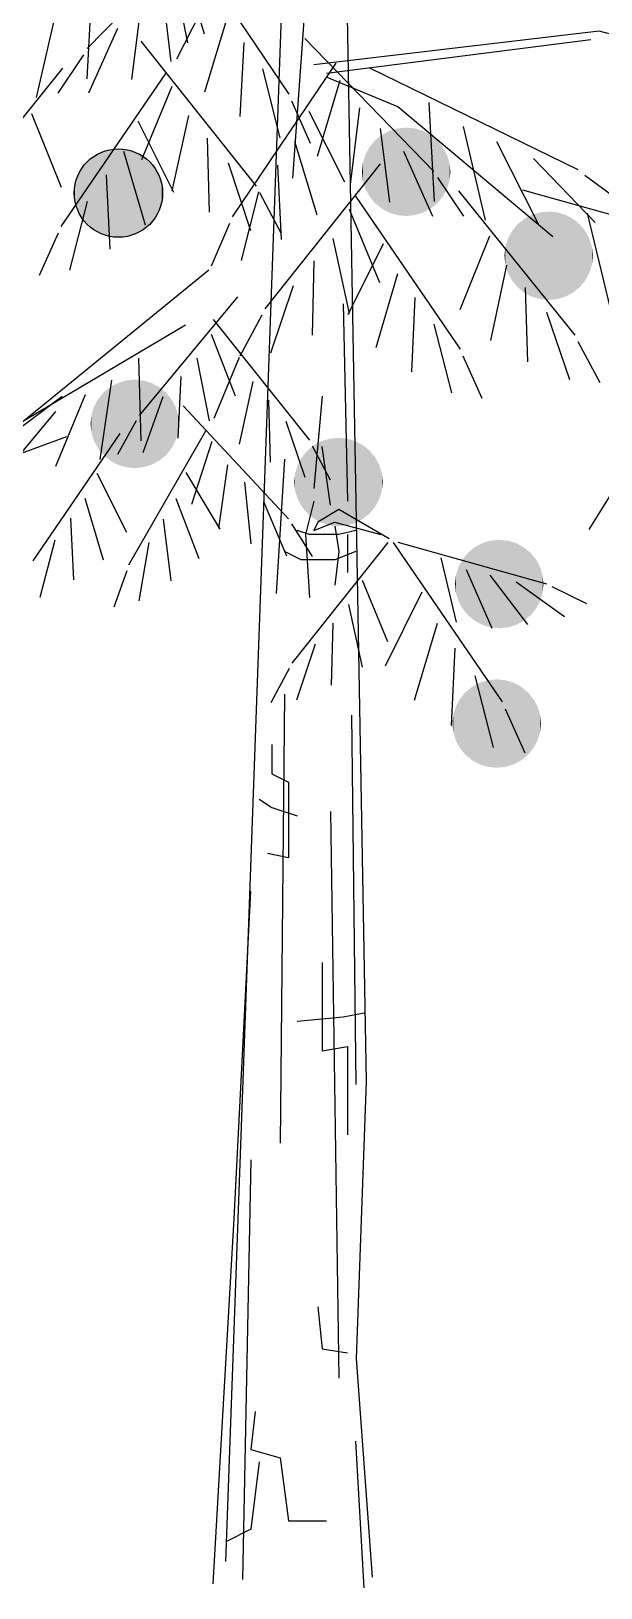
# Model space of a CAD drawing. Extents: x 0 to 1.57, y 0.06 to 3.19.
# Drawn here: x 0.618 to 0.94, y 0.057 to 0.938 of the extents above; entities that cross this region are included whole.
import ezdxf

# ---------------------------------------------------------------- set-up
doc = ezdxf.new("R2010")
doc.units = 0
doc.header["$LTSCALE"] = 1.2
doc.layers.get('0').update_dxf_attribs({"linetype": 'CONTINUOUS'})
doc.layers.add('ARQ-VEG', color=2, linetype='CONTINUOUS')

# ---------------------------------------------------------------- blocks, each defined once
blk = doc.blocks.new('*U2')
at = {"layer": 'ARQ-VEG'}
for points in [[(0.64941, 0.82831), (0.6463, 0.85988), (0.64941, 0.86366)], [(0.6532, 0.8252), (0.64941, 0.86366), (0.6532, 0.86677)], [(0.64941, 0.82831), (0.64941, 0.86366), (0.6532, 0.8252)], [(0.65752, 0.82289), (0.6532, 0.86677), (0.65752, 0.86908)], [(0.6532, 0.8252), (0.6532, 0.86677), (0.65752, 0.82289)], [(0.66221, 0.82147), (0.65752, 0.86908), (0.66221, 0.87051)], [(0.65752, 0.82289), (0.65752, 0.86908), (0.66221, 0.82147)], [(0.66709, 0.82099), (0.66221, 0.87051), (0.66709, 0.87099)], [(0.66221, 0.82147), (0.66221, 0.87051), (0.66709, 0.82099)], [(0.66709, 0.82099), (0.66709, 0.87099), (0.67197, 0.82147)], [(0.67197, 0.82147), (0.66709, 0.87099), (0.67197, 0.87051)], [(0.67197, 0.82147), (0.67197, 0.87051), (0.67666, 0.82289)], [(0.67666, 0.82289), (0.67197, 0.87051), (0.67666, 0.86908)], [(0.67666, 0.82289), (0.67666, 0.86908), (0.68098, 0.8252)], [(0.68098, 0.8252), (0.67666, 0.86908), (0.68098, 0.86677)], [(0.68098, 0.8252), (0.68098, 0.86677), (0.68477, 0.82831)], [(0.68477, 0.82831), (0.68098, 0.86677), (0.68477, 0.86366)], [(0.68477, 0.82831), (0.68477, 0.86366), (0.68788, 0.8321)], [(0.68788, 0.8321), (0.68477, 0.86366), (0.68788, 0.85988)], [(0.64399, 0.83642), (0.64257, 0.85086), (0.64399, 0.85555)], [(0.6463, 0.8321), (0.64399, 0.85555), (0.6463, 0.85988)], [(0.64399, 0.83642), (0.64399, 0.85555), (0.6463, 0.8321)], [(0.6463, 0.8321), (0.6463, 0.85988), (0.64941, 0.82831)], [(0.68788, 0.8321), (0.68788, 0.85988), (0.69019, 0.83642)], [(0.69019, 0.83642), (0.68788, 0.85988), (0.69019, 0.85555)], [(0.69019, 0.83642), (0.69019, 0.85555), (0.69161, 0.84111)], [(0.69161, 0.84111), (0.69019, 0.85555), (0.69161, 0.85086)], [(0.64257, 0.84111), (0.64209, 0.84599), (0.64257, 0.85086)], [(0.64257, 0.84111), (0.64257, 0.85086), (0.64399, 0.83642)], [(0.69161, 0.84111), (0.69161, 0.85086), (0.69209, 0.84599)]]:
    blk.add_solid(points, dxfattribs=at)
blk = doc.blocks.new('*U78')
at = {"layer": 'ARQ-VEG'}
for points in [[(0.82026, 0.83493), (0.81594, 0.87882), (0.82026, 0.88113)], [(0.82495, 0.83351), (0.82026, 0.88113), (0.82495, 0.88255)], [(0.82026, 0.83493), (0.82026, 0.88113), (0.82495, 0.83351)], [(0.82983, 0.83303), (0.82495, 0.88255), (0.82983, 0.88303)], [(0.82495, 0.83351), (0.82495, 0.88255), (0.82983, 0.83303)], [(0.82983, 0.83303), (0.82983, 0.88303), (0.8347, 0.83351)], [(0.8347, 0.83351), (0.82983, 0.88303), (0.8347, 0.88255)], [(0.8347, 0.83351), (0.8347, 0.88255), (0.83939, 0.83493)], [(0.83939, 0.83493), (0.8347, 0.88255), (0.83939, 0.88113)], [(0.83939, 0.83493), (0.83939, 0.88113), (0.84372, 0.83724)], [(0.84372, 0.83724), (0.83939, 0.88113), (0.84372, 0.87882)], [(0.80904, 0.84414), (0.80673, 0.8676), (0.80904, 0.87192)], [(0.81215, 0.84035), (0.80904, 0.87192), (0.81215, 0.87571)], [(0.80904, 0.84414), (0.80904, 0.87192), (0.81215, 0.84035)], [(0.81594, 0.83724), (0.81215, 0.87571), (0.81594, 0.87882)], [(0.81215, 0.84035), (0.81215, 0.87571), (0.81594, 0.83724)], [(0.81594, 0.83724), (0.81594, 0.87882), (0.82026, 0.83493)], [(0.84372, 0.83724), (0.84372, 0.87882), (0.8475, 0.84035)], [(0.8475, 0.84035), (0.84372, 0.87882), (0.8475, 0.87571)], [(0.8475, 0.84035), (0.8475, 0.87571), (0.85061, 0.84414)], [(0.85061, 0.84414), (0.8475, 0.87571), (0.85061, 0.87192)], [(0.85061, 0.84414), (0.85061, 0.87192), (0.85292, 0.84846)], [(0.85292, 0.84846), (0.85061, 0.87192), (0.85292, 0.8676)], [(0.80531, 0.85315), (0.80483, 0.85803), (0.80531, 0.86291)], [(0.80673, 0.84846), (0.80531, 0.86291), (0.80673, 0.8676)], [(0.80531, 0.85315), (0.80531, 0.86291), (0.80673, 0.84846)], [(0.80673, 0.84846), (0.80673, 0.8676), (0.80904, 0.84414)], [(0.85292, 0.84846), (0.85292, 0.8676), (0.85435, 0.85315)], [(0.85435, 0.85315), (0.85292, 0.8676), (0.85435, 0.86291)], [(0.85435, 0.85315), (0.85435, 0.86291), (0.85483, 0.85803)]]:
    blk.add_solid(points, dxfattribs=at)
blk = doc.blocks.new('*U80')
at = {"layer": 'ARQ-VEG'}
for points in [[(0.67145, 0.69099), (0.66676, 0.7386), (0.67145, 0.74002)], [(0.67632, 0.6905), (0.67145, 0.74002), (0.67632, 0.7405)], [(0.67145, 0.69099), (0.67145, 0.74002), (0.67632, 0.6905)], [(0.67632, 0.6905), (0.67632, 0.7405), (0.6812, 0.69099)], [(0.6812, 0.69099), (0.67632, 0.7405), (0.6812, 0.74002)], [(0.6812, 0.69099), (0.6812, 0.74002), (0.68589, 0.69241)], [(0.68589, 0.69241), (0.6812, 0.74002), (0.68589, 0.7386)], [(0.65865, 0.69783), (0.65554, 0.72939), (0.65865, 0.73318)], [(0.66244, 0.69472), (0.65865, 0.73318), (0.66244, 0.73629)], [(0.65865, 0.69783), (0.65865, 0.73318), (0.66244, 0.69472)], [(0.66676, 0.69241), (0.66244, 0.73629), (0.66676, 0.7386)], [(0.66244, 0.69472), (0.66244, 0.73629), (0.66676, 0.69241)], [(0.66676, 0.69241), (0.66676, 0.7386), (0.67145, 0.69099)], [(0.68589, 0.69241), (0.68589, 0.7386), (0.69021, 0.69472)], [(0.69021, 0.69472), (0.68589, 0.7386), (0.69021, 0.73629)], [(0.69021, 0.69472), (0.69021, 0.73629), (0.694, 0.69783)], [(0.694, 0.69783), (0.69021, 0.73629), (0.694, 0.73318)], [(0.694, 0.69783), (0.694, 0.73318), (0.69711, 0.70162)], [(0.69711, 0.70162), (0.694, 0.73318), (0.69711, 0.72939)], [(0.65323, 0.70594), (0.6518, 0.72038), (0.65323, 0.72507)], [(0.65554, 0.70162), (0.65323, 0.72507), (0.65554, 0.72939)], [(0.65323, 0.70594), (0.65323, 0.72507), (0.65554, 0.70162)], [(0.65554, 0.70162), (0.65554, 0.72939), (0.65865, 0.69783)], [(0.69711, 0.70162), (0.69711, 0.72939), (0.69942, 0.70594)], [(0.69942, 0.70594), (0.69711, 0.72939), (0.69942, 0.72507)], [(0.69942, 0.70594), (0.69942, 0.72507), (0.70084, 0.71063)], [(0.70084, 0.71063), (0.69942, 0.72507), (0.70084, 0.72038)], [(0.6518, 0.71063), (0.65132, 0.7155), (0.6518, 0.72038)], [(0.6518, 0.71063), (0.6518, 0.72038), (0.65323, 0.70594)], [(0.70084, 0.71063), (0.70084, 0.72038), (0.70132, 0.7155)]]:
    blk.add_solid(points, dxfattribs=at)
blk = doc.blocks.new('*U89')
at = {"layer": 'ARQ-VEG'}
for points in [[(0.86332, 0.52836), (0.86021, 0.55992), (0.86332, 0.56371)], [(0.86711, 0.52525), (0.86332, 0.56371), (0.86711, 0.56682)], [(0.86332, 0.52836), (0.86332, 0.56371), (0.86711, 0.52525)], [(0.87143, 0.52294), (0.86711, 0.56682), (0.87143, 0.56913)], [(0.86711, 0.52525), (0.86711, 0.56682), (0.87143, 0.52294)], [(0.87612, 0.52151), (0.87143, 0.56913), (0.87612, 0.57055)], [(0.87143, 0.52294), (0.87143, 0.56913), (0.87612, 0.52151)], [(0.881, 0.52103), (0.87612, 0.57055), (0.881, 0.57103)], [(0.87612, 0.52151), (0.87612, 0.57055), (0.881, 0.52103)], [(0.881, 0.52103), (0.881, 0.57103), (0.88588, 0.52151)], [(0.88588, 0.52151), (0.881, 0.57103), (0.88588, 0.57055)], [(0.88588, 0.52151), (0.88588, 0.57055), (0.89057, 0.52294)], [(0.89057, 0.52294), (0.88588, 0.57055), (0.89057, 0.56913)], [(0.89057, 0.52294), (0.89057, 0.56913), (0.89489, 0.52525)], [(0.89489, 0.52525), (0.89057, 0.56913), (0.89489, 0.56682)], [(0.89489, 0.52525), (0.89489, 0.56682), (0.89868, 0.52836)], [(0.89868, 0.52836), (0.89489, 0.56682), (0.89868, 0.56371)], [(0.89868, 0.52836), (0.89868, 0.56371), (0.90179, 0.53214)], [(0.90179, 0.53214), (0.89868, 0.56371), (0.90179, 0.55992)], [(0.8579, 0.53647), (0.85648, 0.55091), (0.8579, 0.5556)], [(0.86021, 0.53214), (0.8579, 0.5556), (0.86021, 0.55992)], [(0.8579, 0.53647), (0.8579, 0.5556), (0.86021, 0.53214)], [(0.86021, 0.53214), (0.86021, 0.55992), (0.86332, 0.52836)], [(0.90179, 0.53214), (0.90179, 0.55992), (0.9041, 0.53647)], [(0.9041, 0.53647), (0.90179, 0.55992), (0.9041, 0.5556)], [(0.9041, 0.53647), (0.9041, 0.5556), (0.90552, 0.54116)], [(0.90552, 0.54116), (0.9041, 0.5556), (0.90552, 0.55091)], [(0.85648, 0.54116), (0.856, 0.54603), (0.85648, 0.55091)], [(0.85648, 0.54116), (0.85648, 0.55091), (0.8579, 0.53647)], [(0.90552, 0.54116), (0.90552, 0.55091), (0.906, 0.54603)]]:
    blk.add_solid(points, dxfattribs=at)
blk = doc.blocks.new('*U90')
at = {"layer": 'ARQ-VEG'}
for points in [[(0.86478, 0.60725), (0.86167, 0.63881), (0.86478, 0.6426)], [(0.86857, 0.60414), (0.86478, 0.6426), (0.86857, 0.64571)], [(0.86478, 0.60725), (0.86478, 0.6426), (0.86857, 0.60414)], [(0.87289, 0.60183), (0.86857, 0.64571), (0.87289, 0.64802)], [(0.86857, 0.60414), (0.86857, 0.64571), (0.87289, 0.60183)], [(0.87758, 0.60041), (0.87289, 0.64802), (0.87758, 0.64944)], [(0.87289, 0.60183), (0.87289, 0.64802), (0.87758, 0.60041)], [(0.88246, 0.59993), (0.87758, 0.64944), (0.88246, 0.64993)], [(0.87758, 0.60041), (0.87758, 0.64944), (0.88246, 0.59993)], [(0.88246, 0.59993), (0.88246, 0.64993), (0.88734, 0.60041)], [(0.88734, 0.60041), (0.88246, 0.64993), (0.88734, 0.64944)], [(0.88734, 0.60041), (0.88734, 0.64944), (0.89203, 0.60183)], [(0.89203, 0.60183), (0.88734, 0.64944), (0.89203, 0.64802)], [(0.89203, 0.60183), (0.89203, 0.64802), (0.89635, 0.60414)], [(0.89635, 0.60414), (0.89203, 0.64802), (0.89635, 0.64571)], [(0.89635, 0.60414), (0.89635, 0.64571), (0.90014, 0.60725)], [(0.90014, 0.60725), (0.89635, 0.64571), (0.90014, 0.6426)], [(0.90014, 0.60725), (0.90014, 0.6426), (0.90325, 0.61104)], [(0.90325, 0.61104), (0.90014, 0.6426), (0.90325, 0.63881)], [(0.85936, 0.61536), (0.85794, 0.6298), (0.85936, 0.63449)], [(0.86167, 0.61104), (0.85936, 0.63449), (0.86167, 0.63881)], [(0.85936, 0.61536), (0.85936, 0.63449), (0.86167, 0.61104)], [(0.86167, 0.61104), (0.86167, 0.63881), (0.86478, 0.60725)], [(0.90325, 0.61104), (0.90325, 0.63881), (0.90556, 0.61536)], [(0.90556, 0.61536), (0.90325, 0.63881), (0.90556, 0.63449)], [(0.90556, 0.61536), (0.90556, 0.63449), (0.90698, 0.62005)], [(0.90698, 0.62005), (0.90556, 0.63449), (0.90698, 0.6298)], [(0.85794, 0.62005), (0.85746, 0.62493), (0.85794, 0.6298)], [(0.85794, 0.62005), (0.85794, 0.6298), (0.85936, 0.61536)], [(0.90698, 0.62005), (0.90698, 0.6298), (0.90746, 0.62493)]]:
    blk.add_solid(points, dxfattribs=at)
blk = doc.blocks.new('*U115')
at = {"layer": 'ARQ-VEG'}
for points in [[(0.8927, 0.79289), (0.88959, 0.82446), (0.8927, 0.82825)], [(0.89649, 0.78978), (0.8927, 0.82825), (0.89649, 0.83136)], [(0.8927, 0.79289), (0.8927, 0.82825), (0.89649, 0.78978)], [(0.90081, 0.78747), (0.89649, 0.83136), (0.90081, 0.83367)], [(0.89649, 0.78978), (0.89649, 0.83136), (0.90081, 0.78747)], [(0.9055, 0.78605), (0.90081, 0.83367), (0.9055, 0.83509)], [(0.90081, 0.78747), (0.90081, 0.83367), (0.9055, 0.78605)], [(0.91038, 0.78557), (0.9055, 0.83509), (0.91038, 0.83557)], [(0.9055, 0.78605), (0.9055, 0.83509), (0.91038, 0.78557)], [(0.91038, 0.78557), (0.91038, 0.83557), (0.91526, 0.78605)], [(0.91526, 0.78605), (0.91038, 0.83557), (0.91526, 0.83509)], [(0.91526, 0.78605), (0.91526, 0.83509), (0.91995, 0.78747)], [(0.91995, 0.78747), (0.91526, 0.83509), (0.91995, 0.83367)], [(0.91995, 0.78747), (0.91995, 0.83367), (0.92427, 0.78978)], [(0.92427, 0.78978), (0.91995, 0.83367), (0.92427, 0.83136)], [(0.92427, 0.78978), (0.92427, 0.83136), (0.92806, 0.79289)], [(0.92806, 0.79289), (0.92427, 0.83136), (0.92806, 0.82825)], [(0.92806, 0.79289), (0.92806, 0.82825), (0.93117, 0.79668)], [(0.93117, 0.79668), (0.92806, 0.82825), (0.93117, 0.82446)], [(0.88728, 0.801), (0.88586, 0.81545), (0.88728, 0.82014)], [(0.88959, 0.79668), (0.88728, 0.82014), (0.88959, 0.82446)], [(0.88728, 0.801), (0.88728, 0.82014), (0.88959, 0.79668)], [(0.88959, 0.79668), (0.88959, 0.82446), (0.8927, 0.79289)], [(0.93117, 0.79668), (0.93117, 0.82446), (0.93348, 0.801)], [(0.93348, 0.801), (0.93117, 0.82446), (0.93348, 0.82014)], [(0.93348, 0.801), (0.93348, 0.82014), (0.9349, 0.80569)], [(0.9349, 0.80569), (0.93348, 0.82014), (0.9349, 0.81545)], [(0.88586, 0.80569), (0.88538, 0.81057), (0.88586, 0.81545)], [(0.88586, 0.80569), (0.88586, 0.81545), (0.88728, 0.801)], [(0.9349, 0.80569), (0.9349, 0.81545), (0.93538, 0.81057)]]:
    blk.add_solid(points, dxfattribs=at)
blk = doc.blocks.new('*U116')
at = {"layer": 'ARQ-VEG'}
for points in [[(0.78198, 0.65951), (0.77766, 0.70339), (0.78198, 0.7057)], [(0.78667, 0.65809), (0.78198, 0.7057), (0.78667, 0.70712)], [(0.78198, 0.65951), (0.78198, 0.7057), (0.78667, 0.65809)], [(0.79155, 0.6576), (0.78667, 0.70712), (0.79155, 0.7076)], [(0.78667, 0.65809), (0.78667, 0.70712), (0.79155, 0.6576)], [(0.79155, 0.6576), (0.79155, 0.7076), (0.79643, 0.65809)], [(0.79643, 0.65809), (0.79155, 0.7076), (0.79643, 0.70712)], [(0.79643, 0.65809), (0.79643, 0.70712), (0.80112, 0.65951)], [(0.80112, 0.65951), (0.79643, 0.70712), (0.80112, 0.7057)], [(0.80112, 0.65951), (0.80112, 0.7057), (0.80544, 0.66182)], [(0.80544, 0.66182), (0.80112, 0.7057), (0.80544, 0.70339)], [(0.77076, 0.66872), (0.76845, 0.69217), (0.77076, 0.69649)], [(0.77387, 0.66493), (0.77076, 0.69649), (0.77387, 0.70028)], [(0.77076, 0.66872), (0.77076, 0.69649), (0.77387, 0.66493)], [(0.77766, 0.66182), (0.77387, 0.70028), (0.77766, 0.70339)], [(0.77387, 0.66493), (0.77387, 0.70028), (0.77766, 0.66182)], [(0.77766, 0.66182), (0.77766, 0.70339), (0.78198, 0.65951)], [(0.80544, 0.66182), (0.80544, 0.70339), (0.80923, 0.66493)], [(0.80923, 0.66493), (0.80544, 0.70339), (0.80923, 0.70028)], [(0.80923, 0.66493), (0.80923, 0.70028), (0.81234, 0.66872)], [(0.81234, 0.66872), (0.80923, 0.70028), (0.81234, 0.69649)], [(0.81234, 0.66872), (0.81234, 0.69649), (0.81465, 0.67304)], [(0.81465, 0.67304), (0.81234, 0.69649), (0.81465, 0.69217)], [(0.76703, 0.67773), (0.76655, 0.6826), (0.76703, 0.68748)], [(0.76845, 0.67304), (0.76703, 0.68748), (0.76845, 0.69217)], [(0.76703, 0.67773), (0.76703, 0.68748), (0.76845, 0.67304)], [(0.76845, 0.67304), (0.76845, 0.69217), (0.77076, 0.66872)], [(0.81465, 0.67304), (0.81465, 0.69217), (0.81607, 0.67773)], [(0.81607, 0.67773), (0.81465, 0.69217), (0.81607, 0.68748)], [(0.81607, 0.67773), (0.81607, 0.68748), (0.81655, 0.6826)]]:
    blk.add_solid(points, dxfattribs=at)

msp = doc.modelspace()

# ---------------------------------------------------------------- linework, layer by layer
for p, q in [((0.72246, 1.00285, 94.63282), (0.64948, 0.92766, 94.63282)), ((0.70485, 0.98879, 94.63282), (0.76346, 0.90193, 94.63282)), ((0.70256, 0.97899, 94.63282), (0.7155, 0.93598, 94.63282)), ((0.65225, 0.96664, 94.63282), (0.64927, 0.91058, 94.63282)), ((0.69159, 0.96353, 94.63282), (0.69669, 0.92032, 94.63282)), ((0.72024, 0.96179, 94.63282), (0.69994, 0.92173, 94.63282)), ((0.63281, 0.9531, 94.63282), (0.62052, 0.90012, 94.63282)), ((0.67977, 0.95196, 94.63282), (0.67456, 0.91026, 94.63282)), ((0.70107, 0.95666, 94.63282), (0.70622, 0.93096, 94.63282)), ((0.72831, 0.94465, 94.63282), (0.71569, 0.90301, 94.63282)), ((0.66661, 0.93907, 94.63282), (0.65013, 0.90241, 94.63282)), ((0.77246, 0.93346, 94.63282), (0.84544, 0.85826, 94.63282)), ((0.67979, 0.93197, 94.63282), (0.74501, 0.84996, 94.63282)), ((0.73792, 0.93118, 94.63282), (0.73571, 0.88921, 94.63282)), ((0.63555, 0.91664, 94.63282), (0.56982, 0.83503, 94.63282)), ((0.64734, 0.92421, 94.63282), (0.63277, 0.90242, 94.63282)), ((0.79008, 0.91939, 94.63282), (0.73146, 0.83253, 94.63282)), ((0.7486, 0.91618, 94.63282), (0.75837, 0.87718, 94.63282)), ((0.80916, 0.91689, 94.63282), (0.92682, 0.85934, 94.63282)), ((0.69367, 0.91366, 94.63282), (0.63451, 0.82717, 94.63282)), ((0.79237, 0.90959, 94.63282), (0.77943, 0.86658, 94.63282)), ((0.69725, 0.90626, 94.63282), (0.68013, 0.86474, 94.63282)), ((0.76496, 0.89815, 94.63282), (0.77546, 0.87414, 94.63282)), ((0.61793, 0.89103, 94.63282), (0.63479, 0.8494, 94.63282)), ((0.70664, 0.8898, 94.63282), (0.6973, 0.8473, 94.63282)), ((0.77468, 0.89239, 94.63282), (0.79499, 0.85233, 94.63282)), ((0.80333, 0.89413, 94.63282), (0.79823, 0.85092, 94.63282)), ((0.84267, 0.89724, 94.63282), (0.84566, 0.84118, 94.63282)), ((0.67811, 0.88676, 94.63282), (0.69816, 0.84657, 94.63282)), ((0.81515, 0.88257, 94.63282), (0.82037, 0.84086, 94.63282)), ((0.86211, 0.8837, 94.63282), (0.8744, 0.83072, 94.63282)), ((0.71726, 0.87712, 94.63282), (0.71834, 0.83511, 94.63282)), ((0.76661, 0.87525, 94.63282), (0.77923, 0.83361, 94.63282)), ((0.88091, 0.8751, 94.63282), (0.90469, 0.82826, 94.63282)), ((0.66993, 0.86966, 94.63282), (0.68229, 0.82794, 94.63282)), ((0.72908, 0.863, 94.63282), (0.74187, 0.82489, 94.63282)), ((0.82831, 0.86968, 94.63282), (0.84479, 0.83301, 94.63282)), ((0.90184, 0.86551, 94.63282), (0.93674, 0.82936, 94.63282)), ((0.66024, 0.85626, 94.63282), (0.66218, 0.81428, 94.63282)), ((0.81513, 0.86258, 94.63282), (0.74991, 0.78056, 94.63282)), ((0.757, 0.86178, 94.63282), (0.75921, 0.81982, 94.63282)), ((0.84758, 0.85481, 94.63282), (0.86215, 0.83302, 94.63282)), ((0.9308, 0.85619, 94.63282), (0.95716, 0.83672, 94.63282)), ((0.74632, 0.84678, 94.63282), (0.73655, 0.80779, 94.63282)), ((0.7468, 0.84631, 94.63282), (0.75915, 0.82318, 94.63282)), ((0.85937, 0.84724, 94.63282), (0.9251, 0.76563, 94.63282)), ((0.89569, 0.84779, 94.63282), (1.02186, 0.81262, 94.63282)), ((0.64946, 0.84132, 94.63282), (0.63945, 0.80239, 94.63282)), ((0.79767, 0.83686, 94.63282), (0.81479, 0.79534, 94.63282)), ((0.80125, 0.84426, 94.63282), (0.86041, 0.75777, 94.63282)), ((0.72996, 0.82876, 94.63282), (0.71946, 0.80474, 94.63282)), ((0.93221, 0.83457, 94.63282), (0.94535, 0.77999, 94.63282)), ((0.63299, 0.8234, 94.63282), (0.62234, 0.79945, 94.63282)), ((0.78829, 0.8204, 94.63282), (0.79762, 0.7779, 94.63282)), ((0.87699, 0.82164, 94.63282), (0.86013, 0.78001, 94.63282)), ((0.81681, 0.81736, 94.63282), (0.79676, 0.77717, 94.63282)), ((0.77766, 0.80772, 94.63282), (0.77658, 0.76571, 94.63282)), ((0.88648, 0.80523, 94.63282), (0.87741, 0.76268, 94.63282)), ((0.76584, 0.7936, 94.63282), (0.75305, 0.75549, 94.63282)), ((0.82499, 0.80027, 94.63282), (0.81263, 0.75855, 94.63282)), ((0.89718, 0.79262, 94.63282), (0.89852, 0.75062, 94.63282)), ((0.73448, 0.78737, 94.63282), (0.67875, 0.72014, 94.63282)), ((0.83468, 0.78686, 94.63282), (0.83274, 0.74488, 94.63282)), ((0.74812, 0.77691, 94.63282), (0.73578, 0.75379, 94.63282)), ((0.90909, 0.77857, 94.63282), (0.92212, 0.74054, 94.63282)), ((0.70508, 0.77121, 94.63282), (0.61107, 0.71573, 94.63282)), ((0.7195, 0.76624, 94.63282), (0.73306, 0.73136, 94.63282)), ((0.72076, 0.77454, 94.63282), (0.77512, 0.7062, 94.63282)), ((0.84546, 0.77192, 94.63282), (0.85548, 0.73299, 94.63282)), ((0.92691, 0.76199, 94.63282), (0.9394, 0.73895, 94.63282)), ((0.67851, 0.7527, 94.63282), (0.67969, 0.70593, 94.63282)), ((0.7114, 0.75268, 94.63282), (0.71845, 0.71712, 94.63282)), ((0.73531, 0.75311, 94.63282), (0.72106, 0.71851, 94.63282)), ((0.86193, 0.754, 94.63282), (0.87258, 0.73005, 94.63282)), ((0.66325, 0.74019, 94.63282), (0.65649, 0.69537, 94.63282)), ((0.70233, 0.7423, 94.63282), (0.70072, 0.70732, 94.63282)), ((0.64819, 0.73182, 94.63282), (0.63148, 0.69135, 94.63282)), ((0.69224, 0.73074, 94.63282), (0.68094, 0.6992, 94.63282)), ((0.74314, 0.73939, 94.63282), (0.73537, 0.70398, 94.63282)), ((0.63143, 0.72248, 94.63282), (0.60479, 0.69018, 94.63282)), ((0.70366, 0.7257, 94.63282), (0.76318, 0.66181, 94.63282)), ((0.752, 0.72883, 94.63282), (0.7529, 0.69382, 94.63282)), ((0.6772, 0.71713, 94.63282), (0.66652, 0.69808, 94.63282)), ((0.76185, 0.71706, 94.63282), (0.77251, 0.68531, 94.63282)), ((0.6377, 0.70816, 94.63282), (0.53517, 0.67072, 94.63282)), ((0.6679, 0.71007, 94.63282), (0.61862, 0.63799, 94.63282)), ((0.71638, 0.71139, 94.63282), (0.67287, 0.63568, 94.63282)), ((0.71983, 0.70548, 94.63282), (0.70832, 0.66986, 94.63282)), ((0.77661, 0.70316, 94.63282), (0.78691, 0.68389, 94.63282)), ((0.65493, 0.68765, 94.63282), (0.67165, 0.65417, 94.63282)), ((0.7052, 0.68803, 94.63282), (0.72448, 0.65595, 94.63282)), ((0.72871, 0.69241, 94.63282), (0.72373, 0.6565, 94.63282)), ((0.73836, 0.68257, 94.63282), (0.742, 0.64774, 94.63282)), ((0.64812, 0.67341, 94.63282), (0.65843, 0.63864, 94.63282)), ((0.69952, 0.67329, 94.63282), (0.71251, 0.63944, 94.63282)), ((0.7491, 0.67161, 94.63282), (0.76221, 0.64078, 94.63282)), ((0.94459, 0.67426, 94.63282), (0.93306, 0.65571, 94.63282)), ((0.64005, 0.66223, 94.63282), (0.64167, 0.62725, 94.63282)), ((0.69235, 0.66152, 94.63282), (0.6967, 0.62677, 94.63282)), ((0.76491, 0.6589, 94.63282), (0.77667, 0.6405, 94.63282)), ((0.63107, 0.64979, 94.63282), (0.62273, 0.61734, 94.63282)), ((0.68437, 0.64841, 94.63282), (0.67859, 0.61541, 94.63282)), ((0.81948, 0.64847, 94.63282), (0.76513, 0.58012, 94.63282)), ((0.82252, 0.64841, 94.63282), (0.88415, 0.55832, 94.63282)), ((0.82501, 0.64855, 94.63282), (0.90913, 0.62511, 94.63282)), ((0.84937, 0.63974, 94.63282), (0.85813, 0.60335, 94.63282)), ((0.67186, 0.63245, 94.63282), (0.66457, 0.61186, 94.63282)), ((0.80493, 0.62705, 94.63282), (0.81919, 0.59244, 94.63282)), ((0.86375, 0.63322, 94.63282), (0.87824, 0.59998, 94.63282)), ((0.87712, 0.62987, 94.63282), (0.89839, 0.60205, 94.63282)), ((0.892, 0.62612, 94.63282), (0.91927, 0.60666, 94.63282)), ((0.83874, 0.62039, 94.63282), (0.81785, 0.57853, 94.63282)), ((0.91212, 0.62352, 94.63282), (0.93176, 0.61396, 94.63282)), ((0.79711, 0.61333, 94.63282), (0.80488, 0.57791, 94.63282)), ((0.78825, 0.60276, 94.63282), (0.78735, 0.56775, 94.63282)), ((0.84726, 0.60258, 94.63282), (0.83438, 0.55913, 94.63282)), ((0.7784, 0.59099, 94.63282), (0.76775, 0.55923, 94.63282)), ((0.85735, 0.58862, 94.63282), (0.85533, 0.54489, 94.63282)), ((0.76364, 0.57708, 94.63282), (0.75335, 0.55782, 94.63282)), ((0.86858, 0.57306, 94.63282), (0.87901, 0.53251, 94.63282)), ((0.88573, 0.55439, 94.63282), (0.89683, 0.52945, 94.63282))]:
    msp.add_line(p, q)
at = {"layer": 'ARQ-VEG'}
for p, q in [((0.7279, 0.07217, 94.63282), (0.79702, 1.99808, 94.63282)), ((0.79466, 1.04992, 94.63282), (0.80727, 0.3437, 94.63282)), ((0.76571, 0.85451, 94.63282), (0.77283, 0.95416, 94.63282)), ((0.93892, 0.93755, 94.63282), (0.77758, 0.91857, 94.63282)), ((1.06466, 0.90434, 94.63282), (0.93892, 0.93755, 94.63282)), ((0.7847, 0.91383, 94.63282), (0.93417, 0.93281, 94.63282)), ((0.82503, 0.89485, 94.63282), (0.7847, 0.91145, 94.63282)), ((0.91282, 0.82129, 94.63282), (0.82503, 0.89485, 94.63282)), ((0.71826, 0.80231, 94.63282), (0.57828, 0.68843, 94.63282)), ((0.79419, 0.78333, 94.63282), (0.79656, 0.67182, 94.63282)), ((0.57828, 0.68843, 94.63282), (0.63522, 0.73113, 94.63282)), ((0.78232, 0.73113, 94.63282), (0.77758, 0.67894, 94.63282)), ((0.76097, 0.69555, 94.63282), (0.75622, 0.61962, 94.63282)), ((0.78707, 0.66945, 94.63282), (0.78232, 0.70266, 94.63282)), ((0.77758, 0.67182, 94.63282), (0.77283, 0.65284, 94.63282)), ((0.79181, 0.66707, 94.63282), (0.77995, 0.65996, 94.63282)), ((0.82028, 0.65047, 94.63282), (0.79181, 0.66707, 94.63282)), ((0.77521, 0.65284, 94.63282), (0.76809, 0.65521, 94.63282)), ((0.77283, 0.65284, 94.63282), (0.77521, 0.61725, 94.63282)), ((0.79181, 0.65284, 94.63282), (0.77521, 0.65284, 94.63282)), ((0.77758, 0.65521, 94.63282), (0.78944, 0.65996, 94.63282)), ((0.77995, 0.65996, 94.63282), (0.77758, 0.65521, 94.63282)), ((0.78944, 0.65996, 94.63282), (0.81554, 0.65284, 94.63282)), ((0.78944, 0.65758, 94.63282), (0.79181, 0.64335, 94.63282)), ((0.8013, 0.65521, 94.63282), (0.79181, 0.65284, 94.63282)), ((0.79656, 0.65284, 94.63282), (0.79656, 0.63149, 94.63282)), ((0.77046, 0.6386, 94.63282), (0.76097, 0.64335, 94.63282)), ((0.79181, 0.64335, 94.63282), (0.78944, 0.62437, 94.63282)), ((0.8013, 0.64335, 94.63282), (0.78944, 0.6386, 94.63282)), ((0.78944, 0.6386, 94.63282), (0.77046, 0.6386, 94.63282)), ((0.76097, 0.56268, 94.63282), (0.7586, 0.30881, 94.63282)), ((0.79893, 0.55082, 94.63282), (0.8013, 0.34203, 94.63282)), ((0.75385, 0.53421, 94.63282), (0.75385, 0.5176, 94.63282)), ((0.75385, 0.5176, 94.63282), (0.76334, 0.51285, 94.63282)), ((0.76334, 0.51285, 94.63282), (0.76334, 0.47015, 94.63282)), ((0.74673, 0.50336, 94.63282), (0.75385, 0.49862, 94.63282)), ((0.75385, 0.49862, 94.63282), (0.76809, 0.49387, 94.63282)), ((0.78707, 0.49625, 94.63282), (0.79181, 0.17594, 94.63282)), ((0.76334, 0.47015, 94.63282), (0.75148, 0.47252, 94.63282)), ((0.7325, 0.2661, 94.63282), (0.74199, 0.45117, 94.63282)), ((0.78232, 0.41083, 94.63282), (0.78232, 0.36101, 94.63282)), ((0.79419, 0.37999, 94.63282), (0.76809, 0.37762, 94.63282)), ((0.80605, 0.38236, 94.63282), (0.79419, 0.37999, 94.63282)), ((0.78232, 0.36101, 94.63282), (0.79656, 0.36338, 94.63282)), ((0.79656, 0.36338, 94.63282), (0.79656, 0.31355, 94.63282)), ((0.80727, 0.3437, 94.63282), (0.80161, 0.18703, 94.63282)), ((0.74199, 0.29932, 94.63282), (0.73724, 0.06206, 94.63282)), ((0.72063, 0.05968, 94.63282), (0.7325, 0.2661, 94.63282)), ((0.77995, 0.21628, 94.63282), (0.78232, 0.19255, 94.63282)), ((0.78232, 0.19255, 94.63282), (0.79656, 0.19018, 94.63282)), ((0.80161, 0.18703, 94.63282), (0.81057, 0.06329, 94.63282)), ((0.74436, 0.15696, 94.63282), (0.74199, 0.13561, 94.63282)), ((0.74199, 0.13561, 94.63282), (0.7586, 0.13086, 94.63282)), ((0.80605, 0.05731, 94.63282), (0.8013, 0.14035, 94.63282)), ((0.74673, 0.12849, 94.63282), (0.74199, 0.09053, 94.63282)), ((0.7586, 0.13086, 94.63282), (0.76334, 0.09527, 94.63282)), ((0.74199, 0.09053, 94.63282), (0.72775, 0.08341, 94.63282)), ((0.76334, 0.09527, 94.63282), (0.7847, 0.09527, 94.63282))]:
    msp.add_line(p, q, dxfattribs=at)
msp.add_circle((0.66709, 0.84599), 0.025, dxfattribs=at)

# ---------------------------------------------------------------- block references
for name in ['*U78', '*U2', '*U115', '*U80', '*U116', '*U90', '*U89']:
    msp.add_blockref(name, (0, 0), dxfattribs=at)

doc.saveas('drawing.dxf')
